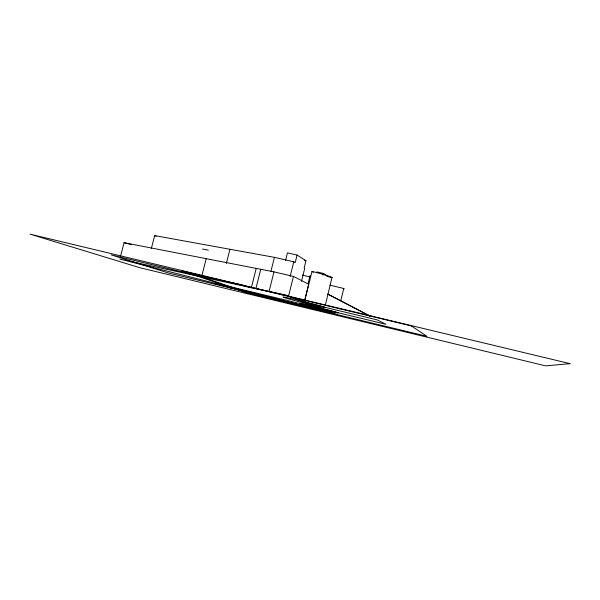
<?xml version="1.0" encoding="UTF-8"?>
<svg xmlns="http://www.w3.org/2000/svg" width="600" height="600" viewBox="0 0 600 600"><rect width="100%" height="100%" fill="white"/><g stroke="black" fill="none" stroke-linecap="round" stroke-linejoin="round"><path stroke-width="0.9" d="M340.748 300.765L343.77 288.465L329.918 285.218M308.093 283.665L310.095 275.595M304.612 300.495L308.655 284.19L293.452 276.428L273.975 271.86L124.058 242.692L120.472 256.5M304.935 299.918L312 271.425L316.957 272.692A21.765 1.448 13.9 0 1 331.987 277.485L325.462 304.68M323.01 275.16L323.438 273.428L316.793 271.89M285.555 260.415L287.445 252.847L297.09 255.053L305.955 260.707L304.163 267.93L304.733 268.267L301.493 281.34M290.1 276.615L293.79 261.81L274.425 257.347L154.68 235.605L151.35 248.483M297.09 255.053L295.2 262.642L293.79 261.81M288.548 296.145L293.452 276.428M256.17 268.553L251.355 287.715L240.413 284.595L184.74 272.528L111.18 254.858L168.337 272.978L243.015 291.007L201.57 276.885L206.183 258.765M255.885 288.705L285.405 294.9L329.85 312.45L119.797 259.095L255.885 288.705L260.722 269.438M270.952 271.207L274.425 257.347M269.07 291.472L273.975 271.86M226.373 263.423L229.92 249.42M245.782 291.097L243.735 290.933L328.74 312.173L307.718 307.343L215.048 283.68L221.865 285.022M202.56 249.083L208.373 250.155M304.282 260.325L305.955 260.707M326.43 275.947L328.043 276.322L323.438 273.428M328.582 276.788L332.138 277.612M304.163 302.31L377.13 319.86L385.853 324.255L218.67 283.942L231.157 288.142M124.058 242.692L131.295 244.567M302.332 275.032L309.577 276.945M184.74 272.528L195.788 275.625M293.618 297.36L336.862 314.618M154.68 235.605L156.18 236.235M327.75 293.993L371.093 316.567M328.028 294.285L369.765 316.02M312 271.425L313.38 272.25M343.77 288.465L344.123 288.795A19.957 1.14 13.9 0 1 343.252 288.877M570 363.653L545.655 365.873L139.627 267.66L30 234.127L570 363.653M314.775 305.505L304.47 303.045A21.803 0.66 13.9 0 1 283.237 297.218A21.803 0.66 13.9 0 1 298.237 300.18L309.472 302.947A21.803 0.66 13.9 0 1 324.66 307.192L325.327 307.538A21.803 0.66 13.9 0 1 314.775 305.505M328.118 310.875L318.585 308.595A19.987 0.555 13.9 0 1 300.127 303.623L299.407 303.293A19.987 0.555 13.9 0 1 313.882 306.315L324.165 308.858A19.987 0.555 13.9 0 1 337.718 312.623L338.205 312.885A19.987 0.555 13.9 0 1 328.118 310.875M411.428 325.95L181.71 270.825L246.03 292.59L426.982 336.322L411.428 325.95"/></g></svg>
